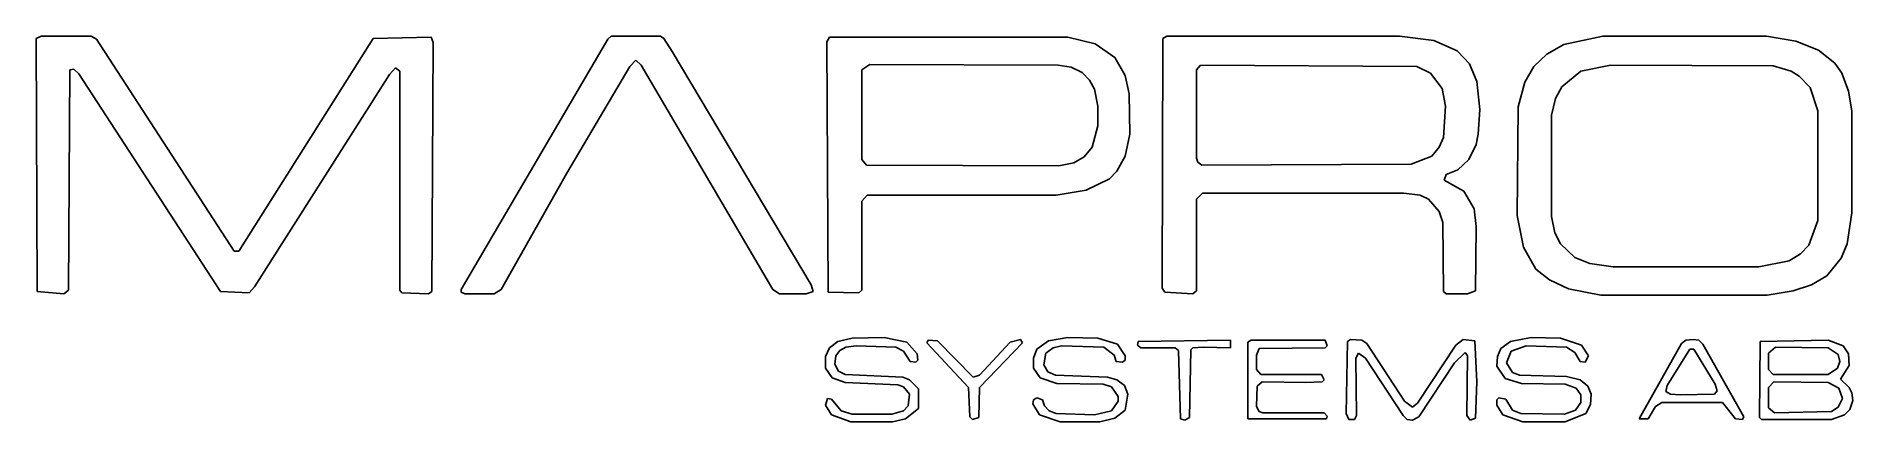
# Model space of a CAD drawing. Header units: metres. Extents: x -90 to 90, y -19 to 19.
import ezdxf

# ---------------------------------------------------------------- set-up
doc = ezdxf.new("R2010")
doc.units = ezdxf.units.M

msp = doc.modelspace()

# ---------------------------------------------------------------- linework, layer by layer
for p, q in [((-89.3225, 19.0704), (-89.7968, 18.8671)), ((-89.7968, 18.8671), (-89.729, -6.19872)), ((-84.3771, 19.0704), (-89.3225, 19.0704)), ((-83.8352, 18.7994), (-84.3771, 19.0704)), ((-70.2183, -2.20173), (-83.8352, 18.7994)), ((-56.4659, 18.8671), (-69.7441, -2.20173)), ((-50.7076, 19.0026), (-56.4659, 18.8671)), ((-50.5043, 18.4607), (-50.7076, 19.0026)), ((-50.6398, -6.19872), (-50.5043, 18.4607)), ((-33.2292, 18.7994), (-47.7268, -5.99548)), ((-32.8905, 19.0704), (-33.2292, 18.7994)), ((-28.0128, 19.0704), (-32.8905, 19.0704)), ((-27.6741, 18.8671), (-28.0128, 19.0704)), ((-26.8611, 17.58), (-27.6741, 18.8671)), ((-11.2796, 19.0026), (-11.5506, 18.5284)), ((-11.5506, 18.5284), (-11.4151, -6.26647)), ((12.2958, 19.0026), (-11.2796, 19.0026)), ((15.0056, 18.3252), (12.2958, 19.0026)), ((16.9703, 16.9703), (15.0056, 18.3252)), ((21.7125, 18.8671), (21.6447, -5.85999)), ((22.1189, 19.0704), (21.7125, 18.8671)), ((45.1524, 19.0704), (22.1189, 19.0704)), ((48.5397, 18.6639), (45.1524, 19.0704)), ((50.8431, 17.6477), (48.5397, 18.6639)), ((61.4114, 18.2574), (59.7177, 17.309)), ((65.2729, 19.0704), (61.4114, 18.2574)), ((81.4641, 19.0704), (65.2729, 19.0704)), ((84.3771, 18.5962), (81.4641, 19.0704)), ((86.6127, 17.7155), (84.3771, 18.5962)), ((-31.0613, 16.0896), (-30.4516, 16.6993)), ((-30.4516, 16.6993), (-29.9097, 16.2251)), ((-29.9097, 16.2251), (-16.9025, -5.99548)), ((-13.1088, -5.52126), (-26.8611, 17.58)), ((-8.0956, 15.7508), (-7.28265, 16.2928)), ((-7.28265, 16.2928), (11.3474, 16.2251)), ((11.3474, 16.2251), (12.6346, 16.0218)), ((17.9865, 15.2089), (16.9703, 16.9703)), ((25.032, 15.7508), (25.4385, 16.2251)), ((25.4385, 16.2251), (46.8461, 16.0896)), ((52.0625, 16.3606), (50.8431, 17.6477)), ((52.8077, 14.5992), (52.0625, 16.3606)), ((59.7177, 17.309), (58.4306, 16.0896)), ((63.105, 15.6154), (66.0181, 16.2251)), ((66.0181, 16.2251), (82.1415, 16.1573)), ((88.2386, 16.4283), (86.6127, 17.7155)), ((88.9161, 15.4121), (88.2386, 16.4283)), ((-86.6127, -6.06323), (-86.4772, 15.7508)), ((-86.4772, 15.7508), (-86.0708, 15.8186)), ((-86.0708, 15.8186), (-85.5965, 15.3444)), ((-85.5965, 15.3444), (-71.5732, -6.19872)), ((-68.1859, -5.7245), (-54.84, 15.2766)), ((-54.84, 15.2766), (-54.2303, 15.9541)), ((-54.2303, 15.9541), (-53.8239, 15.6154)), ((-53.8239, 15.6154), (-53.8239, -6.06323)), ((-37.2939, 5.52126), (-31.0613, 16.0896)), ((-8.0956, 6.87618), (-8.0956, 15.7508)), ((12.6346, 16.0218), (13.7185, 15.4799)), ((13.7185, 15.4799), (14.4637, 14.7347)), ((14.4637, 14.7347), (14.9379, 13.854)), ((18.3929, 13.3798), (17.9865, 15.2089)), ((25.032, 7.01167), (25.032, 15.7508)), ((46.8461, 16.0896), (48.201, 15.4121)), ((48.201, 15.4121), (49.3527, 13.9217)), ((53.0787, 11.8216), (52.8077, 14.5992)), ((57.5499, 14.5314), (56.8724, 12.0926)), ((58.4306, 16.0896), (57.5499, 14.5314)), ((61.2081, 14.0572), (63.105, 15.6154)), ((82.1415, 16.1573), (83.9029, 15.6154)), ((83.9029, 15.6154), (84.7158, 15.1411)), ((84.7158, 15.1411), (85.7998, 13.9895)), ((89.5935, 13.6507), (88.9161, 15.4121)), ((14.9379, 13.854), (15.2766, 12.1603)), ((18.4607, 9.38276), (18.3929, 13.3798)), ((49.3527, 13.9217), (49.6914, 12.1603)), ((60.1919, 11.2796), (60.5984, 12.9055)), ((60.5984, 12.9055), (61.2081, 14.0572)), ((85.7998, 13.9895), (86.545, 11.6861)), ((89.9323, 11.6861), (89.5935, 13.6507)), ((15.2766, 12.1603), (15.2766, 10.1957)), ((49.6914, 12.1603), (49.4881, 9.04403)), ((52.9432, 9.38276), (53.0787, 11.8216)), ((56.8724, 12.0926), (56.8047, 1.32104)), ((60.1919, 1.25329), (60.1919, 11.2796)), ((86.545, 11.6861), (86.545, 0.84682)), ((89.9323, 1.59202), (89.9323, 11.6861)), ((15.2766, 10.1957), (14.7347, 8.0956)), ((17.9865, 7.2149), (18.4607, 9.38276)), ((49.4881, 9.04403), (49.0817, 8.0956)), ((52.7399, 8.36658), (52.9432, 9.38276)), ((14.7347, 8.0956), (13.9217, 7.14716)), ((17.1735, 5.7245), (17.9865, 7.2149)), ((48.3365, 7.2149), (46.3041, 6.40196)), ((49.0817, 8.0956), (48.3365, 7.2149)), ((51.9947, 6.87618), (52.7399, 8.36658)), ((-43.7975, -5.99548), (-37.2939, 5.52126)), ((-7.62138, 6.33421), (-8.0956, 6.87618)), ((11.4151, 6.26647), (-7.62138, 6.33421)), ((12.9055, 6.53745), (11.4151, 6.26647)), ((13.9217, 7.14716), (12.9055, 6.53745)), ((16.4283, 4.9793), (17.1735, 5.7245)), ((25.1675, 6.60519), (25.032, 7.01167)), ((25.574, 6.33421), (25.1675, 6.60519)), ((46.3041, 6.40196), (25.574, 6.33421)), ((49.7591, 5.38577), (50.9108, 5.85999)), ((50.9108, 5.85999), (51.9947, 6.87618)), ((11.1441, 3.35341), (14.125, 3.82762)), ((14.125, 3.82762), (16.4283, 4.9793)), ((49.5559, 4.84381), (49.7591, 5.38577)), ((51.5205, 3.75988), (49.5559, 4.84381)), ((52.5367, 1.99849), (51.5205, 3.75988)), ((-8.0956, 2.7437), (-7.55363, 3.35341)), ((-8.0956, -6.06323), (-8.0956, 2.7437)), ((-7.55363, 3.35341), (11.1441, 3.35341)), ((25.032, 2.94693), (25.6417, 3.55664)), ((25.032, -6.13097), (25.032, 2.94693)), ((25.6417, 3.55664), (45.5589, 3.55664)), ((45.5589, 3.55664), (47.1848, 3.35341)), ((47.1848, 3.35341), (47.9977, 2.94693)), ((47.9977, 2.94693), (49.0817, 1.72751)), ((52.7399, 0.23711), (52.5367, 1.99849)), ((49.0817, 1.72751), (49.4204, 0.64358)), ((49.4204, 0.64358), (49.4881, -6.19872)), ((52.6722, -6.13097), (52.7399, 0.23711)), ((56.8047, 1.32104), (57.4144, -1.79526)), ((60.5307, -0.3726), (60.1919, 1.25329)), ((86.545, 0.84682), (85.6643, -1.59202)), ((89.458, -1.45653), (89.9323, 1.59202)), ((57.4144, -1.79526), (58.6338, -3.96312)), ((61.0726, -1.45653), (60.5307, -0.3726)), ((62.4953, -2.81144), (61.0726, -1.45653)), ((85.6643, -1.59202), (84.8513, -2.47271)), ((88.8483, -2.87919), (89.458, -1.45653)), ((-69.7441, -2.20173), (-70.2183, -2.20173)), ((63.9857, -3.42115), (62.4953, -2.81144)), ((66.289, -3.75988), (63.9857, -3.42115)), ((83.6997, -3.15017), (80.7189, -3.75988)), ((84.8513, -2.47271), (83.6997, -3.15017)), ((87.4257, -4.64057), (88.8483, -2.87919)), ((58.6338, -3.96312), (59.9887, -5.04705)), ((59.9887, -5.04705), (61.8856, -5.92774)), ((80.7189, -3.75988), (66.289, -3.75988)), ((85.9353, -5.52126), (87.4257, -4.64057)), ((-89.729, -6.19872), (-87.0869, -6.40196)), ((-87.0869, -6.40196), (-86.6127, -6.06323)), ((-71.5732, -6.19872), (-68.7279, -6.33421)), ((-68.7279, -6.33421), (-68.1859, -5.7245)), ((-53.8239, -6.06323), (-53.6206, -6.33421)), ((-53.6206, -6.33421), (-50.9785, -6.40196)), ((-50.9785, -6.40196), (-50.6398, -6.19872)), ((-47.7268, -5.99548), (-47.7268, -6.26647)), ((-47.7268, -6.26647), (-47.388, -6.40196)), ((-47.388, -6.40196), (-44.475, -6.40196)), ((-44.475, -6.40196), (-43.7975, -5.99548)), ((-16.9025, -5.99548), (-16.2251, -6.40196)), ((-16.2251, -6.40196), (-13.583, -6.40196)), ((-13.583, -6.40196), (-12.9055, -6.19872)), ((-12.9055, -6.19872), (-13.1088, -5.52126)), ((-11.4151, -6.26647), (-8.36658, -6.33421)), ((-8.36658, -6.33421), (-8.0956, -6.06323)), ((21.6447, -5.85999), (21.9157, -6.26647)), ((21.9157, -6.26647), (24.6933, -6.40196)), ((24.6933, -6.40196), (25.032, -6.13097)), ((49.4881, -6.19872), (49.7591, -6.40196)), ((49.7591, -6.40196), (51.8592, -6.40196)), ((51.8592, -6.40196), (52.6722, -6.13097)), ((61.8856, -5.92774), (65.0696, -6.53745)), ((65.0696, -6.53745), (81.5318, -6.53745)), ((81.5318, -6.53745), (84.1061, -6.13097)), ((84.1061, -6.13097), (85.9353, -5.52126)), ((-5.85999, -10.7377), (-9.04403, -10.8054)), ((-3.62439, -11.2119), (-5.85999, -10.7377)), ((12.2958, -10.7377), (10.3989, -11.0764)), ((15.2766, -10.8054), (12.2958, -10.7377)), ((58.1596, -10.7377), (56.1272, -11.1441)), ((61.0726, -10.8054), (58.1596, -10.7377)), ((-11.2796, -11.7539), (-11.6861, -12.6346)), ((-10.4667, -11.1441), (-11.2796, -11.7539)), ((-10.7377, -13.3798), (-10.6699, -12.5668)), ((-10.6699, -12.5668), (-10.2635, -12.0248)), ((-9.04403, -10.8054), (-10.4667, -11.1441)), ((-10.2635, -12.0248), (-9.65374, -11.6861)), ((-9.65374, -11.6861), (-8.63756, -11.5506)), ((-8.63756, -11.5506), (-4.70832, -11.6861)), ((-4.70832, -11.6861), (-3.96312, -12.0926)), ((-3.96312, -12.0926), (-3.28566, -13.1088)), ((-2.6082, -12.3636), (-3.62439, -11.2119)), ((-2.54046, -12.9733), (-2.6082, -12.3636)), ((-1.52427, -11.0087), (-1.65977, -11.2796)), ((-1.65977, -11.2796), (2.47271, -15.6831)), ((-0.57584, -11.0764), (-1.52427, -11.0087)), ((2.94693, -14.6669), (-0.57584, -11.0764)), ((6.60519, -11.2119), (3.55664, -14.4637)), ((3.55664, -15.6831), (7.82461, -11.2796)), ((7.62138, -10.9409), (6.60519, -11.2119)), ((7.82461, -11.2796), (7.62138, -10.9409)), ((9.24727, -11.8893), (8.90854, -12.77)), ((10.3989, -11.0764), (9.24727, -11.8893)), ((9.92473, -13.4475), (10.128, -12.2958)), ((10.128, -12.2958), (10.8732, -11.7539)), ((10.8732, -11.7539), (11.6861, -11.5506)), ((11.6861, -11.5506), (15.8863, -11.6861)), ((17.2412, -11.4151), (15.2766, -10.8054)), ((15.8863, -11.6861), (16.9025, -12.4991)), ((16.9025, -12.4991), (17.1058, -13.1088)), ((17.9865, -12.5668), (17.2412, -11.4151)), ((17.9865, -12.9733), (17.9865, -12.5668)), ((19.2736, -11.1441), (19.2059, -11.4829)), ((19.2059, -11.4829), (19.5446, -11.7539)), ((28.4193, -11.0087), (19.2736, -11.1441)), ((19.5446, -11.7539), (22.9319, -11.7539)), ((22.9319, -11.7539), (23.2706, -12.0248)), ((23.2706, -12.0248), (23.4738, -18.7994)), ((24.3545, -18.6639), (24.49, -11.9571)), ((24.49, -11.9571), (24.6933, -11.7539)), ((24.6933, -11.7539), (25.7094, -11.6861)), ((25.7094, -11.6861), (28.4193, -11.7539)), ((28.4193, -11.7539), (28.4193, -11.0087)), ((30.4516, -11.0087), (30.1129, -11.2119)), ((30.1129, -11.2119), (30.1129, -18.7994)), ((37.7682, -11.0087), (30.4516, -11.0087)), ((30.9936, -12.4991), (31.2646, -11.8216)), ((30.9936, -13.9217), (30.9936, -12.4991)), ((31.2646, -11.8216), (37.7682, -11.7539)), ((37.9714, -11.5506), (37.7682, -11.0087)), ((37.7682, -11.7539), (37.9714, -11.5506)), ((40.0038, -11.1441), (39.8683, -18.2574)), ((40.2747, -10.9409), (40.0038, -11.1441)), ((41.4264, -11.0087), (40.2747, -10.9409)), ((40.8167, -12.77), (41.0877, -12.2958)), ((41.0877, -12.2958), (41.7651, -12.77)), ((41.9006, -11.3474), (41.4264, -11.0087)), ((45.6266, -17.038), (41.9006, -11.3474)), ((50.7076, -11.4829), (46.9138, -17.2412)), ((50.5721, -13.2443), (51.656, -12.2281)), ((51.4528, -10.9409), (50.7076, -11.4829)), ((52.6044, -11.0764), (51.4528, -10.9409)), ((51.656, -12.2281), (51.8592, -12.5668)), ((51.8592, -12.5668), (51.7915, -18.4607)), ((52.8077, -15.1411), (52.6044, -11.0764)), ((55.1788, -11.8216), (54.84, -12.6346)), ((56.1272, -11.1441), (55.1788, -11.8216)), ((55.7207, -13.2443), (56.195, -12.0926)), ((56.195, -12.0926), (57.6854, -11.5506)), ((57.6854, -11.5506), (61.6824, -11.6861)), ((63.1728, -11.4829), (61.0726, -10.8054)), ((61.6824, -11.6861), (62.4953, -12.2281)), ((62.4953, -12.2281), (63.0373, -13.1088)), ((63.8502, -12.5668), (63.1728, -11.4829)), ((63.5115, -13.1765), (63.8502, -12.5668)), ((73.0636, -11.3474), (68.8634, -18.7994)), ((71.6409, -15.4799), (73.8765, -11.8893)), ((73.4701, -11.0087), (73.0636, -11.3474)), ((74.2153, -10.9409), (73.4701, -11.0087)), ((73.8765, -11.8893), (74.283, -11.8893)), ((74.7572, -11.0087), (74.2153, -10.9409)), ((74.283, -11.8893), (76.3831, -15.3444)), ((75.1637, -11.4151), (74.7572, -11.0087)), ((79.2285, -18.5962), (75.1637, -11.4151)), ((80.8543, -11.1441), (80.7866, -18.6639)), ((87.5612, -11.0087), (80.8543, -11.1441)), ((81.6673, -12.2958), (82.3447, -11.6861)), ((81.6673, -13.9217), (81.6673, -12.2958)), ((82.3447, -11.6861), (87.5612, -11.7539)), ((89.0516, -11.5506), (87.5612, -11.0087)), ((87.5612, -11.7539), (88.5773, -12.4313)), ((88.5773, -12.4313), (88.7128, -13.1088)), ((89.5935, -12.3636), (89.0516, -11.5506)), ((89.6613, -13.5152), (89.5935, -12.3636)), ((-11.6861, -12.6346), (-11.6861, -13.7862)), ((-11.6861, -13.7862), (-11.0087, -14.7347)), ((-10.3989, -14.0572), (-10.7377, -13.3798)), ((-9.72149, -14.3959), (-10.3989, -14.0572)), ((-3.28566, -13.1088), (-2.7437, -13.1765)), ((-2.7437, -13.1765), (-2.54046, -12.9733)), ((8.90854, -12.77), (8.90854, -13.7862)), ((8.90854, -13.7862), (9.586, -14.7347)), ((10.3312, -14.125), (9.92473, -13.4475)), ((11.0764, -14.4637), (10.3312, -14.125)), ((17.1058, -13.1088), (17.7155, -13.1765)), ((17.7155, -13.1765), (17.9865, -12.9733)), ((31.4001, -14.3959), (30.9936, -13.9217)), ((40.8845, -18.4607), (40.8167, -12.77)), ((41.7651, -12.77), (45.4912, -18.4607)), ((47.0493, -18.5962), (50.5721, -13.2443)), ((54.84, -12.6346), (54.7723, -13.583)), ((54.7723, -13.583), (55.5852, -14.8024)), ((56.3304, -14.1927), (55.7207, -13.2443)), ((57.0079, -14.4637), (56.3304, -14.1927)), ((63.0373, -13.1088), (63.5115, -13.1765)), ((82.1415, -14.3959), (81.6673, -13.9217)), ((88.5096, -13.7862), (87.5612, -14.3959)), ((88.7128, -13.1088), (88.5096, -13.7862)), ((88.7806, -14.8702), (89.6613, -13.5152)), ((-11.0087, -14.7347), (-9.72149, -15.2089)), ((-4.03086, -14.6669), (-9.72149, -14.3959)), ((-9.72149, -15.2089), (-4.50508, -15.4121)), ((-4.50508, -15.4121), (-3.96312, -15.6154)), ((-3.35341, -14.9379), (-4.03086, -14.6669)), ((-3.96312, -15.6154), (-3.35341, -16.3606)), ((-2.47271, -15.8186), (-3.35341, -14.9379)), ((-2.47271, -17.7832), (-2.47271, -15.8186)), ((2.47271, -15.6831), (2.6082, -18.5962)), ((3.55664, -14.4637), (2.94693, -14.6669)), ((3.4889, -18.6639), (3.55664, -15.6831)), ((9.586, -14.7347), (11.2119, -15.2766)), ((16.2251, -14.6669), (11.0764, -14.4637)), ((11.2119, -15.2766), (15.8186, -15.3444)), ((15.8186, -15.3444), (16.6315, -15.6154)), ((17.1735, -14.9379), (16.2251, -14.6669)), ((16.6315, -15.6154), (17.309, -16.5638)), ((17.9187, -15.4799), (17.1735, -14.9379)), ((18.2574, -16.3606), (17.9187, -15.4799)), ((30.9936, -17.58), (31.0613, -15.5476)), ((31.0613, -15.5476), (31.5356, -15.1411)), ((37.4294, -14.3959), (31.4001, -14.3959)), ((31.5356, -15.1411), (35.8713, -15.2089)), ((35.8713, -15.2089), (37.4972, -15.1411)), ((37.7004, -14.9379), (37.4294, -14.3959)), ((37.4972, -15.1411), (37.7004, -14.9379)), ((52.6722, -18.7317), (52.8077, -15.1411)), ((55.5852, -14.8024), (57.2111, -15.2766)), ((61.6824, -14.5992), (57.0079, -14.4637)), ((57.2111, -15.2766), (61.5469, -15.3444)), ((61.5469, -15.3444), (62.6308, -15.7508)), ((63.0373, -14.9379), (61.6824, -14.5992)), ((62.6308, -15.7508), (63.105, -16.4283)), ((63.7825, -15.5476), (63.0373, -14.9379)), ((64.1212, -16.3606), (63.7825, -15.5476)), ((71.5055, -16.0896), (71.6409, -15.4799)), ((71.9797, -16.3606), (71.5055, -16.0896)), ((76.5864, -16.0218), (76.3154, -16.3606)), ((76.3831, -15.3444), (76.5864, -16.0218)), ((81.6673, -15.6831), (82.2093, -15.1411)), ((81.6673, -17.7155), (81.6673, -15.6831)), ((87.5612, -14.3959), (82.1415, -14.3959)), ((82.2093, -15.1411), (87.5612, -15.2089)), ((87.5612, -15.2089), (88.6451, -15.7508)), ((88.6451, -15.7508), (88.9838, -16.767)), ((89.6613, -15.6831), (88.7806, -14.8702)), ((89.9323, -16.2251), (89.6613, -15.6831)), ((-11.4829, -16.767), (-11.6861, -17.4445)), ((-11.6861, -17.4445), (-11.0764, -18.3929)), ((-11.0764, -16.8348), (-11.4829, -16.767)), ((-10.128, -17.9865), (-11.0764, -16.8348)), ((-3.4889, -17.5122), (-3.96312, -17.9865)), ((-3.75988, -18.7994), (-2.47271, -17.7832)), ((-3.35341, -16.3606), (-3.4889, -17.5122)), ((8.90854, -16.9025), (8.8408, -17.309)), ((8.8408, -17.309), (9.51825, -18.3929)), ((9.24727, -16.6993), (8.90854, -16.9025)), ((9.78924, -16.9025), (9.24727, -16.6993)), ((9.99247, -17.5122), (9.78924, -16.9025)), ((10.4667, -17.9865), (9.99247, -17.5122)), ((17.309, -17.038), (16.6315, -17.9865)), ((16.9703, -18.7317), (17.9865, -17.9187)), ((17.309, -16.5638), (17.309, -17.038)), ((17.9865, -17.9187), (18.2574, -16.3606)), ((31.2646, -18.0542), (30.9936, -17.58)), ((46.4396, -17.6477), (45.6266, -17.038)), ((46.9138, -17.2412), (46.4396, -17.6477)), ((54.9755, -16.6993), (54.7723, -16.9025)), ((54.7723, -16.9025), (54.7723, -17.4445)), ((54.7723, -17.4445), (55.382, -18.3929)), ((55.653, -16.8348), (54.9755, -16.6993)), ((56.3304, -17.9187), (55.653, -16.8348)), ((57.1434, -18.2574), (56.3304, -17.9187)), ((62.563, -17.9187), (61.4791, -18.3252)), ((63.105, -17.1735), (62.563, -17.9187)), ((63.105, -16.4283), (63.105, -17.1735)), ((63.5792, -18.2574), (64.0534, -17.3767)), ((64.0534, -17.3767), (64.1212, -16.3606)), ((69.7441, -18.7994), (70.4893, -17.58)), ((70.4893, -17.58), (71.099, -17.1735)), ((71.099, -17.1735), (77.1283, -17.1735)), ((72.9281, -16.4283), (71.9797, -16.3606)), ((76.3154, -16.3606), (72.9281, -16.4283)), ((77.1283, -17.1735), (78.4155, -18.7994)), ((82.277, -18.1897), (81.6673, -17.7155)), ((88.5773, -17.6477), (87.8999, -18.0542)), ((88.9838, -16.767), (88.5773, -17.6477)), ((89.187, -18.3929), (89.729, -17.851)), ((89.729, -17.851), (90, -16.9703)), ((90, -16.9703), (89.9323, -16.2251)), ((-11.0764, -18.3929), (-9.17953, -19.0704)), ((-9.04403, -18.3252), (-10.128, -17.9865)), ((-9.17953, -19.0704), (-5.04705, -19.0704)), ((-5.11479, -18.3252), (-9.04403, -18.3252)), ((-3.96312, -17.9865), (-5.11479, -18.3252)), ((-5.04705, -19.0704), (-3.75988, -18.7994)), ((2.6082, -18.5962), (2.87919, -18.8671)), ((2.87919, -18.8671), (3.4889, -18.6639)), ((9.51825, -18.3929), (11.5506, -19.0704)), ((11.1441, -18.2574), (10.4667, -17.9865)), ((14.9379, -18.3929), (11.1441, -18.2574)), ((11.5506, -19.0704), (15.4799, -19.0704)), ((16.6315, -17.9865), (14.9379, -18.3929)), ((15.4799, -19.0704), (16.9703, -18.7317)), ((23.4738, -18.7994), (23.8803, -18.9349)), ((23.8803, -18.9349), (24.3545, -18.6639)), ((30.1129, -18.7994), (37.9037, -18.7994)), ((31.6033, -18.1897), (31.2646, -18.0542)), ((37.7004, -18.1897), (31.6033, -18.1897)), ((37.9714, -18.5284), (37.7004, -18.1897)), ((37.9037, -18.7994), (37.9714, -18.5284)), ((39.8683, -18.2574), (40.1393, -18.8671)), ((40.1393, -18.8671), (40.6812, -18.8671)), ((40.6812, -18.8671), (40.8845, -18.4607)), ((45.4912, -18.4607), (45.8976, -18.8671)), ((45.8976, -18.8671), (46.4396, -18.9349)), ((46.4396, -18.9349), (47.0493, -18.5962)), ((51.7915, -18.4607), (52.1302, -18.9349)), ((52.1302, -18.9349), (52.6722, -18.7317)), ((55.382, -18.3929), (57.3466, -19.0704)), ((61.4791, -18.3252), (57.1434, -18.2574)), ((57.3466, -19.0704), (61.5469, -19.0704)), ((61.5469, -19.0704), (63.5792, -18.2574)), ((68.8634, -18.7994), (69.7441, -18.7994)), ((78.4155, -18.7994), (79.093, -18.8671)), ((79.093, -18.8671), (79.2285, -18.5962)), ((80.7866, -18.6639), (80.9898, -18.8671)), ((80.9898, -18.8671), (87.8999, -18.8671)), ((87.8999, -18.0542), (82.277, -18.1897)), ((87.8999, -18.8671), (89.187, -18.3929))]:
    msp.add_line(p, q)

doc.saveas('drawing.dxf')
